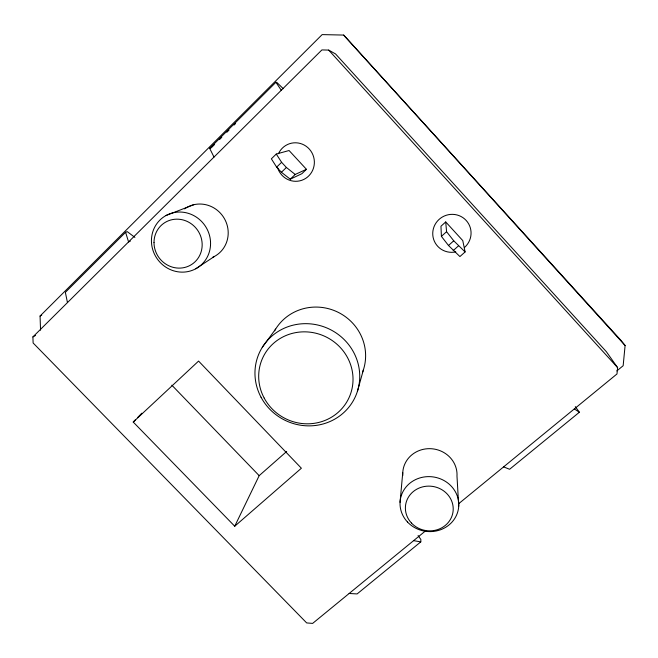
<?xml version="1.0" encoding="UTF-8"?>
<svg xmlns="http://www.w3.org/2000/svg" width="658" height="658" viewBox="0 0 658 658"><rect width="100%" height="100%" fill="white"/><g stroke="black" fill="none" stroke-linecap="round" stroke-linejoin="round"><path stroke-width="0.99" d="M349.143 593.483L357.121 593.927L420.791 541.879L420.873 539.502L418.077 535.546M400.048 502.342L402.754 472.674M425.455 530.94L312.64 623.397L306.677 622.929L33.122 342.983L32.9 336.921L321.894 49.926L328.687 50.09L335.539 53.931L606.372 351.717L617.591 367.6L616.982 373.966L458.61 503.765M40.557 330.217L40.064 316.037L322.157 34.603L343.665 35.071L620.93 340.326L625.1 345.508L623.159 365.725L616.809 370.931M357.409 391.346L363.455 369.673M135.375 419.837L133.229 422.049L234.733 526.227L259.178 475.652L286.691 451.454M262.295 347.309L275.661 329.041M137.522 417.624L141.807 413.199M214.006 157.073L209.672 148.354L275.924 82.283L276.821 82.431L283.277 88.707M134.898 237.398L127.241 231.624L125.596 232.274L65.356 292.341L67.461 302.598M211.629 147.425L214.524 144.538M219.599 139.48L221.771 137.316M226.837 132.258L229.009 130.095M234.084 125.036L235.531 123.597M276.278 154.046L271.367 158.825L276.64 167.132L281.427 172.281L290.277 179.19L301.907 173.679L306.447 169.312L289.076 150.526L276.278 154.046L281.608 162.312L286.394 167.469L295.195 174.452L306.447 169.312M276.64 167.132L281.608 162.312M281.427 172.281L286.394 167.469M290.277 179.19L295.195 174.452M133.229 422.049L198.576 361.077L301.38 468.225L234.733 526.227M445.713 221.935L440.959 226.245L441.403 236.362L448.501 245.5L459.917 256.562L465.107 251.932L462.763 240.581L445.713 221.935L446.576 231.69L453.74 240.795L465.107 251.932M441.403 236.362L446.576 231.69M448.501 245.5L453.74 240.795M453.189 250.608L458.429 245.919M575.289 406.628L579.369 412.245L509.613 469.269L503.6 466.892M195.714 268.801A30.515 29.092 55 0 0 195.845 216.795A30.515 29.092 55 0 0 151.43 240.655A30.515 29.092 55 0 0 195.714 268.801L214.393 256.464M32.9 336.921L35.524 335.448M40.064 316.037L41.717 315.182M130.317 241.173L128.565 241.922L125.596 232.274M165.989 215.528L193.74 204.728M209.672 148.354L210.905 148.149M413.611 540.646L420.791 541.879M574.327 408.922L579.369 412.245M171.845 385.185L259.178 475.652M328.687 50.09L617.591 367.6M343.665 35.071L625.1 345.508M275.924 82.283L281.279 90.269M458.733 506.232L456.989 476.121A27.184 25.555 7.8 0 0 429.748 448.666A27.184 25.555 7.8 0 0 402.795 475.537M455.772 251.882A19.246 18.918 -28.9 0 1 432.939 230.851A19.246 18.918 -28.9 0 1 461.019 216.498A19.246 18.918 -28.9 0 1 464.622 247.359M278.457 153.701A19.296 18.819 76.2 0 1 307.903 147.663A19.296 18.819 76.2 0 1 305.781 178.334A19.296 18.819 76.2 0 1 277.512 167.436M184.577 208.89A28.13 26.945 56.5 0 1 224.296 218.431A28.13 26.945 56.5 0 1 212.592 257.344M274.625 330.801A48.717 47.063 25.9 0 1 337.406 311.941A48.717 47.063 25.9 0 1 362.426 372.568M261.037 397.226A52.78 50.699 25.9 0 0 351.717 403.296A52.78 50.699 25.9 0 0 309.285 323.785A52.78 50.699 25.9 0 0 261.037 397.226M407.466 521.991A29.421 27.455 8.5 0 0 457.294 513.273A29.421 27.455 8.5 0 0 423.448 477.083A29.421 27.455 8.5 0 0 407.466 521.991M411.456 523.044A23.959 22.339 8.6 0 0 452.021 515.921A23.959 22.339 8.6 0 0 424.418 486.501A23.959 22.339 8.6 0 0 411.456 523.044M264.195 398.082A47.532 45.616 25.9 0 0 345.845 403.469A47.532 45.616 25.9 0 0 307.533 331.945A47.532 45.616 25.9 0 0 264.195 398.082M154.005 242.498A24.864 23.68 54.8 0 0 190.113 265.388A24.864 23.68 54.8 0 0 190.146 223.037A24.864 23.68 54.8 0 0 154.005 242.498"/></g></svg>
